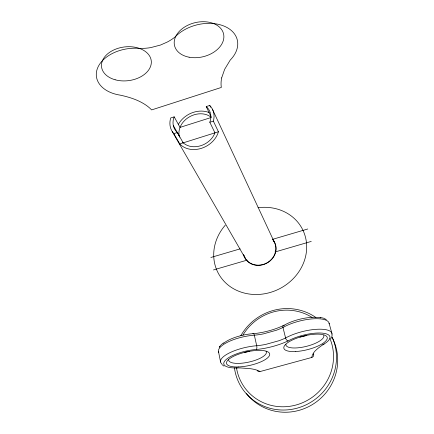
<?xml version="1.0" encoding="UTF-8"?>
<svg xmlns="http://www.w3.org/2000/svg" width="434" height="434" viewBox="0 0 434 434"><rect width="100%" height="100%" fill="white"/><g stroke="black" fill="none" stroke-linecap="round" stroke-linejoin="round"><path stroke-width="0.65" d="M311.742 357.345C312.637 351.562 318.306 348.16 322.598 344.894M332.005 335.873L332.081 334.912M331.581 337.251L330.844 338.612M219.566 346.793L220.673 345.312M219.235 347.357L219.821 346.348M221.009 344.959L223.423 342.876M320.699 317.916A24.89 8.338 -14 0 0 284.167 325.229L284.037 325.294M324.052 343.95A2.778 1.839 57.8 0 1 322.722 344.802A25.145 7.953 -14 0 0 322.825 333.182A25.145 7.953 -14 0 0 288.067 340.972L287.97 341.015M211.385 117.424L180.023 127.39L174.175 116.838L170.714 117.945A23.007 18.461 -28 0 0 173.855 133.639L179.774 143.931A22.487 18.217 -28 0 0 201.371 148.352A22.487 18.217 -28 0 0 218.421 131.757L213.365 121.119A23.007 18.461 -28 0 0 209.731 105.467L206.226 106.585A19.72 15.825 -28 0 1 209.817 122.242L214.955 132.853A19.275 15.613 -28 0 1 200.248 145.878A19.275 15.613 -28 0 1 182.535 142.206M173.855 133.639L177.36 132.533L183.202 142.851M209.817 122.242L213.365 121.119M179.774 143.931L218.421 131.757M210.859 257.476L240.121 248.872M272.639 239.313L307.755 228.995M213.457 269.948L247.136 260.123M274.982 251.997L311.249 241.418M311.737 357.475L260.047 371.553A2.631 2.501 -47 0 1 257.216 370.414M320.135 317.384L323.487 318.16L326.352 319.554M259.901 371.461L259.939 371.482A49.465 14.371 -11.7 0 0 250.071 368.65L240.951 367.967A70.688 20.159 -11.5 0 0 237.241 367.929M224.009 366.15L221.91 364.527M172.184 131.453L245.389 258.469M173.274 125.426L179.177 135.842M206.226 106.585L211.098 116.822M209.731 105.467L210.577 107.279M212.394 109.156L274.445 242.405M329.097 323.243L331.95 333.507M218.497 351.654L220.575 361.999M273.176 240.382A16.617 14.87 -27.3 0 1 266.465 263.145A16.617 14.87 -27.3 0 1 244.006 255.463M177.36 132.533A19.72 15.825 -28 0 1 174.175 116.838M179.519 137.171A19.275 15.613 -28 0 1 188.134 117.647A19.275 15.613 -28 0 1 210.436 116.686M178.358 124.401A22.487 18.217 -28 0 1 209.117 112.563M331.766 336.269A51.993 49.975 -37.7 0 1 299.514 407.455A51.993 49.975 -37.7 0 1 234.436 367.875M240.816 335.715A51.993 49.975 -37.7 0 1 315.887 317.498M332.227 337.723A51.369 49.481 -38 0 1 313.787 403.691A51.369 49.481 -38 0 1 246.501 393.589M329.992 338.666A49.541 47.594 -37.6 0 1 297.719 404.51A49.541 47.594 -37.6 0 1 236.481 367.831M242.942 335.064A49.541 47.594 -37.6 0 1 312.106 317.438M221.828 363.855A27.592 8.751 -12.5 0 1 228.718 353.276A27.592 8.751 -12.5 0 1 256.711 345.724A31.329 10.595 -13.1 0 0 265.76 344.39L278.937 340.728A34.297 11.642 -13.1 0 0 285.577 337.994A27.895 8.913 -14 0 1 316.12 329.33A27.895 8.913 -14 0 1 331.945 334.826M218.817 352.462A27.407 9.038 -12.5 0 1 254.324 335.194A31.107 10.931 -13.1 0 0 263.324 333.898L276.404 330.236A34.053 12.006 -13.1 0 0 282.984 327.475A27.705 9.195 -14 0 1 312.409 318.876A27.705 9.195 -14 0 1 329.173 323.91M288.062 340.967A2.886 1.595 62.9 0 1 285.588 337.994L282.984 327.475A2.859 1.573 62.4 0 1 284.167 325.229M313.657 354.312A48.261 14.371 -15.1 0 1 313.717 353.699M313.668 354.307A2.642 2.555 -25.6 0 1 311.737 357.464M223.439 343.402A24.619 8.192 -12.5 0 1 252.854 333.697A2.843 1.036 85.4 0 1 254.329 335.194L256.711 345.724A2.864 1.047 85 0 1 256.413 349.451A24.868 7.812 -12.5 0 0 225.734 359.911A24.868 7.812 -12.5 0 0 237.159 367.929A2.734 1.389 89.1 0 1 236.02 367.82M283.901 325.288A35.295 12.537 -13.1 0 1 252.859 333.746M287.796 341.032A35.675 11.968 -13.1 0 1 256.413 349.5M306.469 335.525A19.389 6.434 -14 0 1 299.927 337.088M249.496 351.28A19.177 6.32 -12.5 0 1 244.293 352.457M323.704 335.27A19.519 6.233 -14 0 1 305.834 346.495A19.519 6.233 -14 0 1 285.881 344.308M266.037 351.155A19.308 6.125 -12.5 0 1 249.121 362.027A19.308 6.125 -12.5 0 1 228.653 359.64M272.65 239.443A16.807 15.038 -27.3 0 1 266.547 263.297A16.807 15.038 -27.3 0 1 243.545 254.492M258.035 207.696A47.49 42.516 -27.3 0 1 305.677 256.076A47.49 42.516 -27.3 0 1 239.373 291.491A47.49 42.516 -27.3 0 1 225.241 225.219M221.66 77.908L221.362 79.558A60.467 37.796 -18.4 0 0 221.329 87.451L151.618 109.916A57.418 34.46 -6 0 0 146.106 105.223C138.354 99.901 129.218 97.07 120.109 95.122A35.181 23.485 -7.6 0 1 97.552 68.111A35.181 23.485 -7.6 0 1 138.772 48.337A40.557 29.561 -8.7 0 0 150.728 47.61L160.428 45.065L167.242 42.065A44.452 32.539 -8.6 0 0 175.13 36.928A35.431 24.195 -13.8 0 1 224.269 26.192A35.431 24.195 -13.8 0 1 230.232 60.071L224.655 69.294L221.66 77.908M295.793 351.518A22.351 7.069 -14 0 0 327.258 337.603A22.351 7.069 -14 0 0 293.568 339.459A22.351 7.069 -14 0 0 295.793 351.518M238.369 366.942A22.107 6.944 -12.5 0 0 269.688 353.949A22.107 6.944 -12.5 0 0 236.221 355.099A22.107 6.944 -12.5 0 0 238.369 366.942M115.129 79.764A25.042 16.969 -7.1 0 0 151.298 61.205A25.042 16.969 -7.1 0 0 112.759 50.458A25.042 16.969 -7.1 0 0 115.129 79.764M189.105 57.201A25.21 17.496 -13.6 0 0 223.727 34.704A25.21 17.496 -13.6 0 0 184.287 27.228A25.21 17.496 -13.6 0 0 189.105 57.201"/></g></svg>
